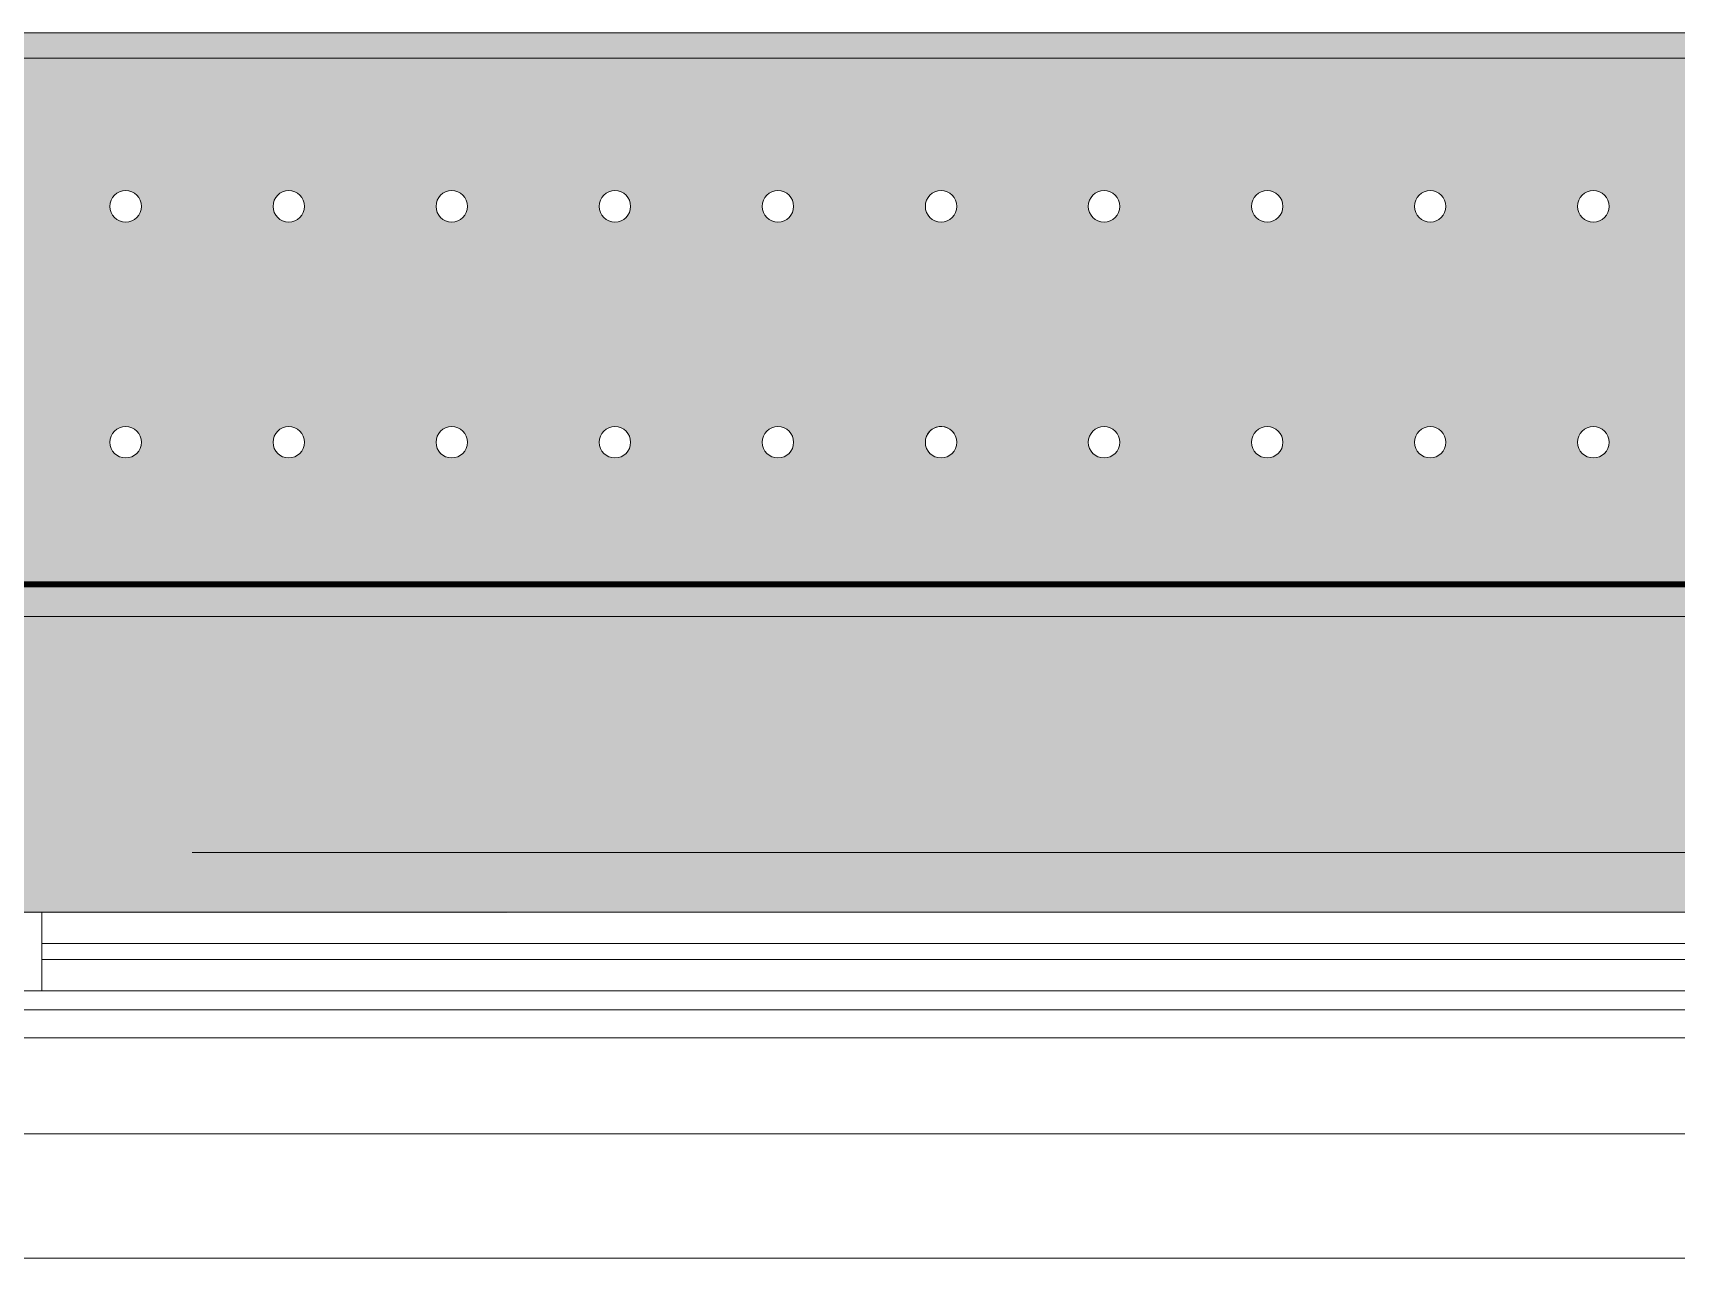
# Model space of a CAD drawing. Header units: millimetres. Extents: x 81469 to 279813, y -8553 to 29000.
# Drawn here: x 114354 to 115400, y -258 to 521 of the extents above; entities that cross this region are included whole.
import ezdxf

# ---------------------------------------------------------------- set-up
doc = ezdxf.new("R2010")
doc.units = ezdxf.units.MM
doc.linetypes.add('Осевая', pattern=[3175, 635, -476.25, 1587.5, -476.25])
for name, color, linetype, lineweight in [('A-GLAZ', 7, 'Continuous', 9), ('A-GLAZ-1', 7, 'Continuous', 13), ('I-WALL', 7, 'Continuous', 9), ('Оси-2', 7, 'Осевая', 9)]:
    doc.layers.add(name, color=color, linetype=linetype, lineweight=lineweight)
for name, color, linetype, lineweight, true_color in [('A-WALL-1', 7, 'Continuous', 9, 0xc0c0c0), ('I-WALL-4', 7, 'Continuous', 9, 0xc0c0c0), ('I-WALL-8', 7, 'Continuous', 80, 0xff80c0), ('S-WALL-ANLY', 7, 'Continuous', 13, 0x008040), ('Знаки-1', 9, 'Continuous', 9, 0x808080), ('Знаки-3', 7, 'Continuous', 9, 0xd1cabb), ('Знаки-5', 7, 'Continuous', 9, 0xc1bbaf), ('Знаки-6', 7, 'Continuous', 9, 0xaba79f), ('Знаки-7', 7, 'Continuous', 9, 0xccc5b7), ('Знаки-8', 7, 'Continuous', 9, 0xd4ccbd)]:
    doc.layers.add(name, color=color, linetype=linetype, lineweight=lineweight, true_color=true_color)
doc.layers.add('Знаки-4', color=7, linetype='Continuous', lineweight=9, transparency=0.5)

# ---------------------------------------------------------------- blocks, each defined once
blk = doc.blocks.new('120_Окно_СКБ_2Ст_Фрамуга сверху - 120_Окно_СКБ_2Ст_2300х2500_h_ ДОО-19727959-План отделки стен 3 этажа в осях 23-33')
at = {"layer": 'A-GLAZ'}
for p, q in [((1150, -57), (-1150, -57)), ((-1080, -57), (1080, -57)), ((-1030, -107), (470, -107)), ((470, -117), (-1030, -117))]:
    blk.add_line(p, q, dxfattribs=at)
at = {"layer": 'A-GLAZ-1'}
for p, q in [((520, -87), (-1080, -87)), ((470, -137), (470, -87)), ((-1100, -137), (540, -137)), ((540, -137), (-1100, -137))]:
    blk.add_line(p, q, dxfattribs=at)
blk = doc.blocks.new('Зашивка радиатора_ с перфорацией М7_1 - Зашивка радиатора_ с перфорацией М7_1-V29-План отделки стен 3 этажа в осях 23-33')
at = {"layer": 'Знаки-4'}
for points in [[(1888.3, 380), (-370, 379.3), (-370, 191.3), (1888.3, 191.3), (1888.3, 379.3)], [(1877.3, -163.9), (-370, -163.9), (-370, -179.9), (1890, -179.9), (1889.1, -163.9), (1877.7, -163.9)], [(274.1, -163.9), (240, -163.9), (240.7, -179.9), (280, -179.9), (279.3, -163.9), (277.3, -163.9)], [(252.9, -163.9), (250, -163.9), (250.3, -179.9), (270, -179.9), (269.7, -163.9), (254.8, -163.9)], [(351.3, -163.9), (340, -163.9), (340.7, -179.9), (380, -179.9), (379.3, -163.9), (352.9, -163.9)], [(352.9, -163.9), (350, -163.9), (350.3, -179.9), (370, -179.9), (369.7, -163.9), (355, -163.9)], [(455, -163.9), (440, -163.9), (440.7, -179.9), (480, -179.9), (479.3, -163.9), (457.4, -163.9)], [(450.3, -163.9), (450, -163.9), (450.3, -179.9), (470, -179.9), (469.7, -163.9), (451.3, -163.9)], [(450.3, -163.9), (450, -163.9), (450.3, -179.9), (470, -179.9), (469.7, -163.9), (451.3, -163.9)], [(540, -163.9), (540.7, -179.9), (580, -179.9), (579.3, -163.9), (540.7, -163.9)], [(570, -163.9), (550, -163.9), (550.3, -179.9), (570, -179.9)], [(650.3, -163.9), (640, -163.9), (640.7, -179.9), (680, -179.9), (679.3, -163.9), (651.3, -163.9)], [(650.3, -163.9), (650, -163.9), (650.3, -179.9), (670, -179.9), (669.7, -163.9), (651.3, -163.9)], [(740, -163.9), (740.7, -179.9), (780, -179.9), (779.3, -163.9), (740.7, -163.9)], [(767.1, -163.9), (750, -163.9), (750.3, -179.9), (770, -179.9), (769.7, -163.9), (768.7, -163.9)], [(767.1, -163.9), (750, -163.9), (750.3, -179.9), (770, -179.9), (769.7, -163.9), (768.7, -163.9)], [(874.1, -163.9), (840, -163.9), (840.7, -179.9), (880, -179.9), (879.3, -163.9), (877.3, -163.9)], [(850.3, -163.9), (850, -163.9), (850.3, -179.9), (870, -179.9), (869.7, -163.9), (851.3, -163.9)], [(970, -163.9), (940, -163.9), (940.7, -179.9), (980, -179.9), (979.3, -163.9), (974.1, -163.9)], [(960, -163.9), (950, -163.9), (950.3, -179.9), (970, -179.9), (969.7, -163.9), (962.6, -163.9)], [(1050.3, -163.9), (1040, -163.9), (1040.7, -179.9), (1080, -179.9), (1079.3, -163.9), (1051.3, -163.9)], [(1070, -163.9), (1050, -163.9), (1050.3, -179.9), (1070, -179.9)], [(1052.9, -163.9), (1050, -163.9), (1050.3, -179.9), (1070, -179.9), (1069.7, -163.9), (1055, -163.9)], [(1140, -163.9), (1140.7, -179.9), (1180, -179.9), (1179.3, -163.9), (1140.7, -163.9)], [(1152.9, -163.9), (1150, -163.9), (1150.3, -179.9), (1170, -179.9), (1169.7, -163.9), (1154.8, -163.9)]]:
    blk.add_hatch(color=256, dxfattribs=at).paths.add_polyline_path(points)
h = blk.add_hatch(color=256, dxfattribs=at)
h.paths.add_polyline_path([(1850.8, 171.3), (-370, 171.3), (-370, -179.9), (1890, -179.9), (1890, 171.3), (1860.9, 171.3)])
h.paths.add_polyline_path([(1590, 90.4), (1595, 89), (1598.7, 85.4), (1600, 80.4), (1598.7, 75.4), (1595, 71.7), (1590, 70.4), (1585, 71.7), (1581.3, 75.4), (1580, 80.4), (1581.3, 85.4), (1585, 89), (1587.4, 90)])
h.paths.add_polyline_path([(1071.2, 90.4), (1076.2, 89), (1079.9, 85.4), (1081.2, 80.4), (1079.9, 75.4), (1076.2, 71.7), (1071.2, 70.4), (1066.2, 71.7), (1062.6, 75.4), (1061.2, 80.4), (1062.6, 85.4), (1066.2, 89), (1068.7, 90)])
h.paths.add_polyline_path([(863.7, 90.4), (868.7, 89), (872.4, 85.4), (873.7, 80.4), (872.4, 75.4), (868.7, 71.7), (863.7, 70.4), (858.7, 71.7), (855.1, 75.4), (853.7, 80.4), (855.1, 85.4), (858.7, 89), (861.2, 90)])
h.paths.add_polyline_path([(1175, 90.4), (1180, 89), (1183.7, 85.4), (1185, 80.4), (1183.7, 75.4), (1180, 71.7), (1175, 70.4), (1170, 71.7), (1166.3, 75.4), (1165, 80.4), (1166.3, 85.4), (1170, 89), (1172.4, 90)])
h.paths.add_polyline_path([(1278.7, 90.4), (1283.7, 89), (1287.4, 85.4), (1288.7, 80.4), (1287.4, 75.4), (1283.7, 71.7), (1278.7, 70.4), (1273.7, 71.7), (1270.1, 75.4), (1268.7, 80.4), (1270.1, 85.4), (1273.7, 89), (1276.2, 90)])
h.paths.add_polyline_path([(1797.5, 90.4), (1802.5, 89), (1806.2, 85.4), (1807.5, 80.4), (1806.2, 75.4), (1802.5, 71.7), (1797.5, 70.4), (1792.5, 71.7), (1788.8, 75.4), (1787.5, 80.4), (1788.8, 85.4), (1792.5, 89), (1794.9, 90)])
h.paths.add_polyline_path([(967.5, 90.4), (972.5, 89), (976.2, 85.4), (977.5, 80.4), (976.2, 75.4), (972.5, 71.7), (967.5, 70.4), (962.5, 71.7), (958.8, 75.4), (957.5, 80.4), (958.8, 85.4), (962.5, 89), (964.9, 90)])
h.paths.add_polyline_path([(1382.5, 90.4), (1387.5, 89), (1391.2, 85.4), (1392.5, 80.4), (1391.2, 75.4), (1387.5, 71.7), (1382.5, 70.4), (1377.5, 71.7), (1373.8, 75.4), (1372.5, 80.4), (1373.8, 85.4), (1377.5, 89), (1379.9, 90)])
h.paths.add_polyline_path([(1693.7, 90.4), (1698.7, 89), (1702.4, 85.4), (1703.7, 80.4), (1702.4, 75.4), (1698.7, 71.7), (1693.7, 70.4), (1688.7, 71.7), (1685.1, 75.4), (1683.7, 80.4), (1685.1, 85.4), (1688.7, 89), (1691.2, 90)])
h.paths.add_polyline_path([(1486.2, 90.4), (1491.2, 89), (1494.9, 85.4), (1496.2, 80.4), (1494.9, 75.4), (1491.2, 71.7), (1486.2, 70.4), (1481.2, 71.7), (1477.6, 75.4), (1476.2, 80.4), (1477.6, 85.4), (1481.2, 89), (1483.7, 90)])
h.paths.add_polyline_path([(760, 90.4), (765, 89), (768.7, 85.4), (770, 80.4), (768.7, 75.4), (765, 71.7), (760, 70.4), (755, 71.7), (751.3, 75.4), (750, 80.4), (751.3, 85.4), (755, 89), (757.4, 90)])
h.paths.add_polyline_path([(-277.5, 90.4), (-272.5, 89), (-268.8, 85.4), (-267.5, 80.4), (-268.8, 75.4), (-272.5, 71.7), (-277.5, 70.4), (-282.5, 71.7), (-286.2, 75.4), (-287.5, 80.4), (-286.2, 85.4), (-282.5, 89), (-280.1, 90)])
h.paths.add_polyline_path([(-173.8, 90.4), (-168.8, 89), (-165.1, 85.4), (-163.8, 80.4), (-165.1, 75.4), (-168.8, 71.7), (-173.8, 70.4), (-178.8, 71.7), (-182.4, 75.4), (-183.8, 80.4), (-182.4, 85.4), (-178.8, 89), (-176.3, 90)])
h.paths.add_polyline_path([(656.2, 90.4), (661.2, 89), (664.9, 85.4), (666.2, 80.4), (664.9, 75.4), (661.2, 71.7), (656.2, 70.4), (651.2, 71.7), (647.6, 75.4), (646.2, 80.4), (647.6, 85.4), (651.2, 89), (653.7, 90)])
h.paths.add_polyline_path([(137.5, 90.4), (142.5, 89), (146.2, 85.4), (147.5, 80.4), (146.2, 75.4), (142.5, 71.7), (137.5, 70.4), (132.5, 71.7), (128.8, 75.4), (127.5, 80.4), (128.8, 85.4), (132.5, 89), (134.9, 90)])
h.paths.add_polyline_path([(552.5, 90.4), (557.5, 89), (561.2, 85.4), (562.5, 80.4), (561.2, 75.4), (557.5, 71.7), (552.5, 70.4), (547.5, 71.7), (543.8, 75.4), (542.5, 80.4), (543.8, 85.4), (547.5, 89), (549.9, 90)])
h.paths.add_polyline_path([(448.7, 90.4), (453.7, 89), (457.4, 85.4), (458.7, 80.4), (457.4, 75.4), (453.7, 71.7), (448.7, 70.4), (443.7, 71.7), (440.1, 75.4), (438.7, 80.4), (440.1, 85.4), (443.7, 89), (446.2, 90)])
h.paths.add_polyline_path([(-70, 90.4), (-65, 89), (-61.3, 85.4), (-60, 80.4), (-61.3, 75.4), (-65, 71.7), (-70, 70.4), (-75, 71.7), (-78.7, 75.4), (-80, 80.4), (-78.7, 85.4), (-75, 89), (-72.6, 90)])
h.paths.add_polyline_path([(33.7, 90.4), (38.7, 89), (42.4, 85.4), (43.7, 80.4), (42.4, 75.4), (38.7, 71.7), (33.7, 70.4), (28.7, 71.7), (25.1, 75.4), (23.7, 80.4), (25.1, 85.4), (28.7, 89), (31.2, 90)])
h.paths.add_polyline_path([(241.2, 90.4), (246.2, 89), (249.9, 85.4), (251.2, 80.4), (249.9, 75.4), (246.2, 71.7), (241.2, 70.4), (236.2, 71.7), (232.6, 75.4), (231.2, 80.4), (232.6, 85.4), (236.2, 89), (238.7, 90)])
h.paths.add_polyline_path([(345, 90.4), (350, 89), (353.7, 85.4), (355, 80.4), (353.7, 75.4), (350, 71.7), (345, 70.4), (340, 71.7), (336.3, 75.4), (335, 80.4), (336.3, 85.4), (340, 89), (342.4, 90)])
h.paths.add_polyline_path([(1278.7, -59.6), (1283.7, -61), (1287.4, -64.6), (1288.7, -69.6), (1287.4, -74.6), (1283.7, -78.3), (1278.7, -79.6), (1273.7, -78.3), (1270.1, -74.6), (1268.7, -69.6), (1270.1, -64.6), (1273.7, -61), (1276.2, -60)])
h.paths.add_polyline_path([(1175, -59.6), (1180, -61), (1183.7, -64.6), (1185, -69.6), (1183.7, -74.6), (1180, -78.3), (1175, -79.6), (1170, -78.3), (1166.3, -74.6), (1165, -69.6), (1166.3, -64.6), (1170, -61), (1172.4, -60)])
h.paths.add_polyline_path([(1590, -59.6), (1595, -61), (1598.7, -64.6), (1600, -69.6), (1598.7, -74.6), (1595, -78.3), (1590, -79.6), (1585, -78.3), (1581.3, -74.6), (1580, -69.6), (1581.3, -64.6), (1585, -61), (1587.4, -60)])
h.paths.add_polyline_path([(1382.5, -59.6), (1387.5, -61), (1391.2, -64.6), (1392.5, -69.6), (1391.2, -74.6), (1387.5, -78.3), (1382.5, -79.6), (1377.5, -78.3), (1373.8, -74.6), (1372.5, -69.6), (1373.8, -64.6), (1377.5, -61), (1379.9, -60)])
h.paths.add_polyline_path([(1486.2, -59.6), (1491.2, -61), (1494.9, -64.6), (1496.2, -69.6), (1494.9, -74.6), (1491.2, -78.3), (1486.2, -79.6), (1481.2, -78.3), (1477.6, -74.6), (1476.2, -69.6), (1477.6, -64.6), (1481.2, -61), (1483.7, -60)])
h.paths.add_polyline_path([(760, -59.6), (765, -61), (768.7, -64.6), (770, -69.6), (768.7, -74.6), (765, -78.3), (760, -79.6), (755, -78.3), (751.3, -74.6), (750, -69.6), (751.3, -64.6), (755, -61), (757.4, -60)])
h.paths.add_polyline_path([(1797.5, -59.6), (1802.5, -61), (1806.2, -64.6), (1807.5, -69.6), (1806.2, -74.6), (1802.5, -78.3), (1797.5, -79.6), (1792.5, -78.3), (1788.8, -74.6), (1787.5, -69.6), (1788.8, -64.6), (1792.5, -61), (1794.9, -60)])
h.paths.add_polyline_path([(967.5, -59.6), (972.5, -61), (976.2, -64.6), (977.5, -69.6), (976.2, -74.6), (972.5, -78.3), (967.5, -79.6), (962.5, -78.3), (958.8, -74.6), (957.5, -69.6), (958.8, -64.6), (962.5, -61), (964.9, -60)])
h.paths.add_polyline_path([(1071.2, -59.6), (1076.2, -61), (1079.9, -64.6), (1081.2, -69.6), (1079.9, -74.6), (1076.2, -78.3), (1071.2, -79.6), (1066.2, -78.3), (1062.6, -74.6), (1061.2, -69.6), (1062.6, -64.6), (1066.2, -61), (1068.7, -60)])
h.paths.add_polyline_path([(1693.7, -59.6), (1698.7, -61), (1702.4, -64.6), (1703.7, -69.6), (1702.4, -74.6), (1698.7, -78.3), (1693.7, -79.6), (1688.7, -78.3), (1685.1, -74.6), (1683.7, -69.6), (1685.1, -64.6), (1688.7, -61), (1691.2, -60)])
h.paths.add_polyline_path([(863.7, -59.6), (868.7, -61), (872.4, -64.6), (873.7, -69.6), (872.4, -74.6), (868.7, -78.3), (863.7, -79.6), (858.7, -78.3), (855.1, -74.6), (853.7, -69.6), (855.1, -64.6), (858.7, -61), (861.2, -60)])
h.paths.add_polyline_path([(-173.8, -59.6), (-168.8, -61), (-165.1, -64.6), (-163.8, -69.6), (-165.1, -74.6), (-168.8, -78.3), (-173.8, -79.6), (-178.8, -78.3), (-182.4, -74.6), (-183.8, -69.6), (-182.4, -64.6), (-178.8, -61), (-176.3, -60)])
h.paths.add_polyline_path([(552.5, -59.6), (557.5, -61), (561.2, -64.6), (562.5, -69.6), (561.2, -74.6), (557.5, -78.3), (552.5, -79.6), (547.5, -78.3), (543.8, -74.6), (542.5, -69.6), (543.8, -64.6), (547.5, -61), (549.9, -60)])
h.paths.add_polyline_path([(656.2, -59.6), (661.2, -61), (664.9, -64.6), (666.2, -69.6), (664.9, -74.6), (661.2, -78.3), (656.2, -79.6), (651.2, -78.3), (647.6, -74.6), (646.2, -69.6), (647.6, -64.6), (651.2, -61), (653.7, -60)])
h.paths.add_polyline_path([(448.7, -59.6), (453.7, -61), (457.4, -64.6), (458.7, -69.6), (457.4, -74.6), (453.7, -78.3), (448.7, -79.6), (443.7, -78.3), (440.1, -74.6), (438.7, -69.6), (440.1, -64.6), (443.7, -61), (446.2, -60)])
h.paths.add_polyline_path([(137.5, -59.6), (142.5, -61), (146.2, -64.6), (147.5, -69.6), (146.2, -74.6), (142.5, -78.3), (137.5, -79.6), (132.5, -78.3), (128.8, -74.6), (127.5, -69.6), (128.8, -64.6), (132.5, -61), (134.9, -60)])
h.paths.add_polyline_path([(-277.5, -59.6), (-272.5, -61), (-268.8, -64.6), (-267.5, -69.6), (-268.8, -74.6), (-272.5, -78.3), (-277.5, -79.6), (-282.5, -78.3), (-286.2, -74.6), (-287.5, -69.6), (-286.2, -64.6), (-282.5, -61), (-280.1, -60)])
h.paths.add_polyline_path([(241.2, -59.6), (246.2, -61), (249.9, -64.6), (251.2, -69.6), (249.9, -74.6), (246.2, -78.3), (241.2, -79.6), (236.2, -78.3), (232.6, -74.6), (231.2, -69.6), (232.6, -64.6), (236.2, -61), (238.7, -60)])
h.paths.add_polyline_path([(345, -59.6), (350, -61), (353.7, -64.6), (355, -69.6), (353.7, -74.6), (350, -78.3), (345, -79.6), (340, -78.3), (336.3, -74.6), (335, -69.6), (336.3, -64.6), (340, -61), (342.4, -60)])
h.paths.add_polyline_path([(33.7, -59.6), (38.7, -61), (42.4, -64.6), (43.7, -69.6), (42.4, -74.6), (38.7, -78.3), (33.7, -79.6), (28.7, -78.3), (25.1, -74.6), (23.7, -69.6), (25.1, -64.6), (28.7, -61), (31.2, -60)])
h.paths.add_polyline_path([(-70, -59.6), (-65, -61), (-61.3, -64.6), (-60, -69.6), (-61.3, -74.6), (-65, -78.3), (-70, -79.6), (-75, -78.3), (-78.7, -74.6), (-80, -69.6), (-78.7, -64.6), (-75, -61), (-72.6, -60)])
at = {"layer": 'Знаки-1'}
blk.add_line((-370, -179.9), (1890, -179.9), dxfattribs=at)
for centre, start, end in [((241.2, 80.4), 0, 180), ((345, 80.4), 0, 180), ((448.7, 80.4), 0, 180), ((552.5, 80.4), 0, 180), ((656.2, 80.4), 0, 180), ((760, 80.4), 0, 180), ((863.7, 80.4), 0, 180), ((967.5, 80.4), 0, 180), ((1071.2, 80.4), 0, 180), ((1175, 80.4), 0, 180), ((241.2, 80.4), 180, 0), ((345, 80.4), 180, 0), ((448.7, 80.4), 180, 0), ((552.5, 80.4), 180, 360), ((656.2, 80.4), 180, 0), ((760, 80.4), 180, 0), ((863.7, 80.4), 180, 0), ((967.5, 80.4), 180, 0), ((1071.2, 80.4), 180, 0), ((1175, 80.4), 180, 0), ((241.2, -69.6), 0, 180), ((345, -69.6), 0, 180), ((448.7, -69.6), 0, 180), ((552.5, -69.6), 0, 180), ((656.2, -69.6), 0, 180), ((760, -69.6), 0, 180), ((863.7, -69.6), 0, 180), ((967.5, -69.6), 0, 180), ((1071.2, -69.6), 0, 180), ((1175, -69.6), 0, 180), ((241.2, -69.6), 180, 0), ((345, -69.6), 180, 0), ((448.7, -69.6), 180, 0), ((552.5, -69.6), 180, 0), ((656.2, -69.6), 180, 0), ((760, -69.6), 180, 0), ((863.7, -69.6), 180, 0), ((967.5, -69.6), 180, 0), ((1071.2, -69.6), 180, 0), ((1175, -69.6), 180, 0)]:
    blk.add_arc(centre, 10, start, end, dxfattribs=at)
at = {"layer": 'Знаки-3'}
for p, q in [((254.8, -163.9), (251.3, -163.9)), ((265, -163.9), (255, -163.9)), ((268.7, -163.9), (265.2, -163.9)), ((354.8, -163.9), (351.3, -163.9)), ((365, -163.9), (355, -163.9)), ((368.7, -163.9), (365.2, -163.9)), ((451.3, -163.9), (454.8, -163.9)), ((454.8, -163.9), (451.3, -163.9)), ((455, -163.9), (460, -163.9)), ((460, -163.9), (455, -163.9)), ((460, -163.9), (465, -163.9)), ((465, -163.9), (460, -163.9)), ((465.2, -163.9), (468.7, -163.9)), ((468.7, -163.9), (465.2, -163.9)), ((554.8, -163.9), (551.3, -163.9)), ((565, -163.9), (555, -163.9)), ((568.7, -163.9), (565.2, -163.9)), ((654.8, -163.9), (651.3, -163.9)), ((665, -163.9), (655, -163.9)), ((668.7, -163.9), (665.2, -163.9)), ((751.3, -163.9), (754.8, -163.9)), ((754.8, -163.9), (751.3, -163.9)), ((755, -163.9), (765, -163.9)), ((765, -163.9), (755, -163.9)), ((765.2, -163.9), (768.7, -163.9)), ((768.7, -163.9), (765.2, -163.9)), ((854.8, -163.9), (851.3, -163.9)), ((865, -163.9), (855, -163.9)), ((868.7, -163.9), (865.2, -163.9)), ((954.8, -163.9), (952.9, -163.9)), ((965, -163.9), (955, -163.9)), ((968.7, -163.9), (965.2, -163.9)), ((1051.3, -163.9), (1054.8, -163.9)), ((1054.8, -163.9), (1051.3, -163.9)), ((1055, -163.9), (1065, -163.9)), ((1065, -163.9), (1055, -163.9)), ((1065.2, -163.9), (1068.7, -163.9)), ((1068.7, -163.9), (1065.2, -163.9)), ((1154.8, -163.9), (1151.3, -163.9)), ((1165, -163.9), (1155, -163.9)), ((1168.7, -163.9), (1165.2, -163.9)), ((251.3, -179.9), (254.8, -179.9)), ((255, -179.9), (265, -179.9)), ((265.2, -179.9), (268.7, -179.9)), ((351.3, -179.9), (354.8, -179.9)), ((355, -179.9), (365, -179.9)), ((365.2, -179.9), (368.7, -179.9)), ((451.3, -179.9), (454.8, -179.9)), ((454.8, -179.9), (451.3, -179.9)), ((455, -179.9), (465, -179.9)), ((465, -179.9), (455, -179.9)), ((465.2, -179.9), (468.7, -179.9)), ((468.7, -179.9), (465.2, -179.9)), ((551.3, -179.9), (554.8, -179.9)), ((555, -179.9), (565, -179.9)), ((565.2, -179.9), (568.7, -179.9)), ((651.3, -179.9), (654.8, -179.9)), ((655, -179.9), (665, -179.9)), ((665.2, -179.9), (668.7, -179.9)), ((751.3, -179.9), (754.8, -179.9)), ((754.8, -179.9), (751.3, -179.9)), ((755, -179.9), (765, -179.9)), ((765, -179.9), (755, -179.9)), ((765.2, -179.9), (768.7, -179.9)), ((768.7, -179.9), (765.2, -179.9)), ((851.3, -179.9), (854.8, -179.9)), ((855, -179.9), (865, -179.9)), ((865.2, -179.9), (868.7, -179.9)), ((952.9, -179.9), (954.8, -179.9)), ((955, -179.9), (965, -179.9)), ((965.2, -179.9), (968.7, -179.9)), ((1051.3, -179.9), (1054.8, -179.9)), ((1054.8, -179.9), (1051.3, -179.9)), ((1055, -179.9), (1065, -179.9)), ((1065, -179.9), (1055, -179.9)), ((1065.2, -179.9), (1068.7, -179.9)), ((1068.7, -179.9), (1065.2, -179.9)), ((1151.3, -179.9), (1154.8, -179.9)), ((1155, -179.9), (1165, -179.9)), ((1165.2, -179.9), (1168.7, -179.9))]:
    blk.add_line(p, q, dxfattribs=at)
at = {"layer": 'Знаки-5'}
for p, q in [((240, -163.9), (180, -163.9)), ((240, -163.9), (280, -163.9)), ((280, -163.9), (240, -163.9)), ((340, -163.9), (280, -163.9)), ((340, -163.9), (350, -163.9)), ((350, -163.9), (340, -163.9)), ((350, -163.9), (370, -163.9)), ((370, -163.9), (350, -163.9)), ((370, -163.9), (380, -163.9)), ((380, -163.9), (370, -163.9)), ((440, -163.9), (380, -163.9)), ((440, -163.9), (450, -163.9)), ((450, -163.9), (440, -163.9)), ((450, -163.9), (470, -163.9)), ((470, -163.9), (450, -163.9)), ((470, -163.9), (480, -163.9)), ((480, -163.9), (470, -163.9)), ((540, -163.9), (480, -163.9)), ((540, -163.9), (580, -163.9)), ((580, -163.9), (540, -163.9)), ((640, -163.9), (580, -163.9)), ((640, -163.9), (650, -163.9)), ((650, -163.9), (640, -163.9)), ((650, -163.9), (670, -163.9)), ((670, -163.9), (650, -163.9)), ((670, -163.9), (680, -163.9)), ((680, -163.9), (670, -163.9)), ((740, -163.9), (680, -163.9)), ((740, -163.9), (750, -163.9)), ((750, -163.9), (740, -163.9)), ((750, -163.9), (770, -163.9)), ((770, -163.9), (750, -163.9)), ((770, -163.9), (780, -163.9)), ((780, -163.9), (770, -163.9)), ((840, -163.9), (780, -163.9)), ((840, -163.9), (880, -163.9)), ((880, -163.9), (840, -163.9)), ((940, -163.9), (880, -163.9)), ((940, -163.9), (950, -163.9)), ((950, -163.9), (940, -163.9)), ((950, -163.9), (970, -163.9)), ((970, -163.9), (950, -163.9)), ((970, -163.9), (980, -163.9)), ((980, -163.9), (970, -163.9)), ((1040, -163.9), (980, -163.9)), ((1040, -163.9), (1050, -163.9)), ((1050, -163.9), (1040, -163.9)), ((1050, -163.9), (1070, -163.9)), ((1070, -163.9), (1050, -163.9)), ((1070, -163.9), (1080, -163.9)), ((1080, -163.9), (1070, -163.9)), ((1140, -163.9), (1080, -163.9)), ((1140, -163.9), (1180, -163.9)), ((1180, -163.9), (1140, -163.9)), ((1240, -163.9), (1180, -163.9)), ((180, -179.9), (240, -179.9)), ((240, -179.9), (280, -179.9)), ((280, -179.9), (240, -179.9)), ((280, -179.9), (340, -179.9)), ((340, -179.9), (350, -179.9)), ((350, -179.9), (340, -179.9)), ((350, -179.9), (370, -179.9)), ((370, -179.9), (350, -179.9)), ((370, -179.9), (380, -179.9)), ((380, -179.9), (370, -179.9)), ((380, -179.9), (440, -179.9)), ((440, -179.9), (450, -179.9)), ((450, -179.9), (440, -179.9)), ((450, -179.9), (470, -179.9)), ((470, -179.9), (450, -179.9)), ((470, -179.9), (480, -179.9)), ((480, -179.9), (470, -179.9)), ((480, -179.9), (540, -179.9)), ((540, -179.9), (580, -179.9)), ((580, -179.9), (540, -179.9)), ((580, -179.9), (640, -179.9)), ((640, -179.9), (650, -179.9)), ((650, -179.9), (640, -179.9)), ((650, -179.9), (670, -179.9)), ((670, -179.9), (650, -179.9)), ((670, -179.9), (680, -179.9)), ((680, -179.9), (670, -179.9)), ((680, -179.9), (740, -179.9)), ((740, -179.9), (750, -179.9)), ((750, -179.9), (740, -179.9)), ((750, -179.9), (770, -179.9)), ((770, -179.9), (750, -179.9)), ((770, -179.9), (780, -179.9)), ((780, -179.9), (770, -179.9)), ((780, -179.9), (840, -179.9)), ((840, -179.9), (880, -179.9)), ((880, -179.9), (840, -179.9)), ((880, -179.9), (940, -179.9)), ((940, -179.9), (950, -179.9)), ((950, -179.9), (940, -179.9)), ((950, -179.9), (970, -179.9)), ((970, -179.9), (950, -179.9)), ((970, -179.9), (980, -179.9)), ((980, -179.9), (970, -179.9)), ((980, -179.9), (1040, -179.9)), ((1040, -179.9), (1050, -179.9)), ((1050, -179.9), (1040, -179.9)), ((1050, -179.9), (1070, -179.9)), ((1070, -179.9), (1050, -179.9)), ((1070, -179.9), (1080, -179.9)), ((1080, -179.9), (1070, -179.9)), ((1080, -179.9), (1140, -179.9)), ((1140, -179.9), (1180, -179.9)), ((1180, -179.9), (1140, -179.9)), ((1180, -179.9), (1240, -179.9))]:
    blk.add_line(p, q, dxfattribs=at)
at = {"layer": 'Знаки-6'}
for p, q in [((-322.1, -163.9), (1842.1, -163.9)), ((1889.1, -179.9), (-370, -179.9)), ((1889.1, -179.9), (-370, -179.9))]:
    blk.add_line(p, q, dxfattribs=at)
for centre, start, end in [((241.2, 80.4), 0, 180), ((345, 80.4), 0, 180), ((448.7, 80.4), 0, 180), ((552.5, 80.4), 0, 180), ((656.2, 80.4), 0, 180), ((760, 80.4), 0, 180), ((863.7, 80.4), 0, 180), ((967.5, 80.4), 0, 180), ((1071.2, 80.4), 0, 180), ((1175, 80.4), 0, 180), ((241.2, 80.4), 180, 0), ((345, 80.4), 180, 360), ((448.7, 80.4), 180, 0), ((552.5, 80.4), 180, 360), ((656.2, 80.4), 180, 195), ((656.2, 80.4), 195, 360), ((760, 80.4), 180, 360), ((863.7, 80.4), 180, 360), ((967.5, 80.4), 180, 0), ((1071.2, 80.4), 180, 360), ((1175, 80.4), 180, 360), ((241.2, -69.6), 0, 180), ((345, -69.6), 0, 180), ((448.7, -69.6), 0, 180), ((552.5, -69.6), 0, 180), ((656.2, -69.6), 0, 180), ((760, -69.6), 0, 180), ((863.7, -69.6), 0, 180), ((967.5, -69.6), 0, 180), ((1071.2, -69.6), 0, 180), ((1175, -69.6), 0, 180), ((241.2, -69.6), 180, 360), ((345, -69.6), 180, 360), ((448.7, -69.6), 180, 360), ((552.5, -69.6), 180, 360), ((656.2, -69.6), 180, 360), ((760, -69.6), 180, 360), ((863.7, -69.6), 180, 360), ((967.5, -69.6), 180, 360), ((1071.2, -69.6), 180, 360), ((1175, -69.6), 180, 360)]:
    blk.add_arc(centre, 10, start, end, dxfattribs=at)
at = {"layer": 'Знаки-7'}
for p, q in [((250, -163.9), (240.7, -163.9)), ((250, -163.9), (254.8, -163.9)), ((254.8, -163.9), (250, -163.9)), ((255, -163.9), (265, -163.9)), ((265, -163.9), (255, -163.9)), ((265.2, -163.9), (270, -163.9)), ((270, -163.9), (265.2, -163.9)), ((279.3, -163.9), (270, -163.9)), ((350, -163.9), (340.7, -163.9)), ((351.3, -163.9), (354.8, -163.9)), ((354.8, -163.9), (351.3, -163.9)), ((355, -163.9), (365, -163.9)), ((365, -163.9), (355, -163.9)), ((365.2, -163.9), (368.7, -163.9)), ((368.7, -163.9), (365.2, -163.9)), ((379.3, -163.9), (370, -163.9)), ((450, -163.9), (440.7, -163.9)), ((450, -163.9), (470, -163.9)), ((470, -163.9), (450, -163.9)), ((479.3, -163.9), (470, -163.9)), ((550, -163.9), (540.7, -163.9)), ((550, -163.9), (554.8, -163.9)), ((554.8, -163.9), (550, -163.9)), ((555, -163.9), (565, -163.9)), ((565, -163.9), (555, -163.9)), ((565.2, -163.9), (570, -163.9)), ((570, -163.9), (565.2, -163.9)), ((579.3, -163.9), (570, -163.9)), ((650, -163.9), (640.7, -163.9)), ((651.3, -163.9), (654.8, -163.9)), ((654.8, -163.9), (651.3, -163.9)), ((655, -163.9), (665, -163.9)), ((665, -163.9), (655, -163.9)), ((665.2, -163.9), (668.7, -163.9)), ((668.7, -163.9), (665.2, -163.9)), ((679.3, -163.9), (670, -163.9)), ((750, -163.9), (740.7, -163.9)), ((750, -163.9), (770, -163.9)), ((755, -163.9), (750, -163.9)), ((770, -163.9), (755, -163.9)), ((779.3, -163.9), (770, -163.9)), ((850, -163.9), (840.7, -163.9)), ((850, -163.9), (854.8, -163.9)), ((854.8, -163.9), (850, -163.9)), ((855, -163.9), (865, -163.9)), ((865, -163.9), (855, -163.9)), ((865.2, -163.9), (870, -163.9)), ((870, -163.9), (865.2, -163.9)), ((879.3, -163.9), (870, -163.9)), ((950, -163.9), (940.7, -163.9)), ((952.9, -163.9), (954.8, -163.9)), ((954.8, -163.9), (952.9, -163.9)), ((955, -163.9), (965, -163.9)), ((965, -163.9), (955, -163.9)), ((965.2, -163.9), (968.7, -163.9)), ((968.7, -163.9), (965.2, -163.9)), ((979.3, -163.9), (970, -163.9)), ((1050, -163.9), (1040.7, -163.9)), ((1050, -163.9), (1070, -163.9)), ((1055, -163.9), (1050, -163.9)), ((1070, -163.9), (1055, -163.9)), ((1079.3, -163.9), (1070, -163.9)), ((1150, -163.9), (1140.7, -163.9)), ((1150, -163.9), (1154.8, -163.9)), ((1154.8, -163.9), (1150, -163.9)), ((1155, -163.9), (1165, -163.9)), ((1165, -163.9), (1155, -163.9)), ((1165.2, -163.9), (1170, -163.9)), ((1170, -163.9), (1165.2, -163.9)), ((1179.3, -163.9), (1170, -163.9)), ((240.7, -179.9), (250, -179.9)), ((250, -179.9), (254.8, -179.9)), ((250.3, -179.9), (250, -179.9)), ((254.8, -179.9), (250.3, -179.9)), ((255, -179.9), (265, -179.9)), ((265, -179.9), (255, -179.9)), ((265.2, -179.9), (270, -179.9)), ((267.1, -179.9), (265.2, -179.9)), ((270, -179.9), (267.1, -179.9)), ((270, -179.9), (279.3, -179.9)), ((340.7, -179.9), (350, -179.9)), ((351.3, -179.9), (354.8, -179.9)), ((354.8, -179.9), (351.3, -179.9)), ((355, -179.9), (365, -179.9)), ((365, -179.9), (355, -179.9)), ((365.2, -179.9), (368.7, -179.9)), ((368.7, -179.9), (365.2, -179.9)), ((370, -179.9), (379.3, -179.9)), ((440.7, -179.9), (450, -179.9)), ((450, -179.9), (470, -179.9)), ((470, -179.9), (450, -179.9)), ((470, -179.9), (479.3, -179.9)), ((540.7, -179.9), (550, -179.9)), ((550, -179.9), (554.8, -179.9)), ((550.3, -179.9), (550, -179.9)), ((554.8, -179.9), (550.3, -179.9)), ((555, -179.9), (565, -179.9)), ((565, -179.9), (555, -179.9)), ((565.2, -179.9), (570, -179.9)), ((567.1, -179.9), (565.2, -179.9)), ((570, -179.9), (567.1, -179.9)), ((570, -179.9), (579.3, -179.9)), ((640.7, -179.9), (650, -179.9)), ((651.3, -179.9), (654.8, -179.9)), ((654.8, -179.9), (651.3, -179.9)), ((655, -179.9), (665, -179.9)), ((665, -179.9), (655, -179.9)), ((665.2, -179.9), (668.7, -179.9)), ((668.7, -179.9), (665.2, -179.9)), ((670, -179.9), (679.3, -179.9)), ((740.7, -179.9), (750, -179.9)), ((750, -179.9), (770, -179.9)), ((750.3, -179.9), (750, -179.9)), ((770, -179.9), (750.3, -179.9)), ((770, -179.9), (779.3, -179.9)), ((840.7, -179.9), (850, -179.9)), ((850, -179.9), (852.9, -179.9)), ((854.8, -179.9), (850, -179.9)), ((852.9, -179.9), (854.8, -179.9)), ((855, -179.9), (865, -179.9)), ((865, -179.9), (855, -179.9)), ((865.2, -179.9), (870, -179.9)), ((870, -179.9), (865.2, -179.9)), ((870, -179.9), (879.3, -179.9)), ((940.7, -179.9), (950, -179.9)), ((952.9, -179.9), (954.8, -179.9)), ((954.8, -179.9), (952.9, -179.9)), ((955, -179.9), (965, -179.9)), ((965, -179.9), (955, -179.9)), ((965.2, -179.9), (968.7, -179.9)), ((968.7, -179.9), (965.2, -179.9)), ((970, -179.9), (979.3, -179.9)), ((1040.7, -179.9), (1050, -179.9)), ((1050, -179.9), (1070, -179.9)), ((1050.3, -179.9), (1050, -179.9)), ((1070, -179.9), (1050.3, -179.9)), ((1070, -179.9), (1079.3, -179.9)), ((1140.7, -179.9), (1150, -179.9)), ((1150, -179.9), (1152.9, -179.9)), ((1154.8, -179.9), (1150, -179.9)), ((1152.9, -179.9), (1154.8, -179.9)), ((1155, -179.9), (1165, -179.9)), ((1165, -179.9), (1155, -179.9)), ((1165.2, -179.9), (1170, -179.9)), ((1170, -179.9), (1165.2, -179.9)), ((1170, -179.9), (1179.3, -179.9))]:
    blk.add_line(p, q, dxfattribs=at)
at = {"layer": 'Знаки-8'}
for p, q in [((454.8, -163.9), (451.3, -163.9)), ((465, -163.9), (455, -163.9)), ((468.7, -163.9), (465.2, -163.9)), ((754.8, -163.9), (751.3, -163.9)), ((765, -163.9), (755, -163.9)), ((768.7, -163.9), (765.2, -163.9)), ((1054.8, -163.9), (1051.3, -163.9)), ((1065, -163.9), (1055, -163.9)), ((1068.7, -163.9), (1065.2, -163.9)), ((451.3, -179.9), (454.8, -179.9)), ((455, -179.9), (465, -179.9)), ((465.2, -179.9), (468.7, -179.9)), ((751.3, -179.9), (754.8, -179.9)), ((755, -179.9), (765, -179.9)), ((765.2, -179.9), (768.7, -179.9)), ((1051.3, -179.9), (1054.8, -179.9)), ((1055, -179.9), (1065, -179.9)), ((1065.2, -179.9), (1068.7, -179.9))]:
    blk.add_line(p, q, dxfattribs=at)

msp = doc.modelspace()

# ---------------------------------------------------------------- hatches: boundary and pattern name
at = {"layer": 'I-WALL'}
h = msp.add_hatch(dxfattribs=at)
h.set_pattern_fill('FP_35', color=256, style=0, pattern_type=2)
h.set_pattern_definition([(0, (0, 0), (121.92, 30.48), [10.058, -81.382, 10.058, -81.382, -487.68]), (0, (0, 0), (121.92, 30.48), [-182.88, 10.058, -172.822, 10.058, -81.382, -213.36]), (0, (0, 0), (121.92, 30.48), [-457.2, 10.058, -50.902, 10.058, -142.342]), (120, (45.72, 15.24), (-87.356454, 90.345817), [10.058, -81.382, 10.058, -81.382, -487.68]), (120, (45.72, 15.24), (-87.356454, 90.345817), [-182.88, 10.058, -172.822, 10.058, -81.382, -213.36]), (120, (45.72, 15.24), (-87.356454, 90.345817), [-457.2, 10.058, -50.902, 10.058, -142.342]), (240, (60.96, 76.2), (-34.563546, -120.825817), [10.058, -81.382, 10.058, -81.382, -487.68]), (240, (60.96, 76.2), (-34.563546, -120.825817), [-182.88, 10.058, -172.822, 10.058, -81.382, -213.36]), (240, (60.96, 76.2), (-34.563546, -120.825817), [-457.2, 10.058, -50.902, 10.058, -142.342])])
h.paths.add_polyline_path([(124680.1, 150), (124810, 150), (124810, 170), (109770, 170), (109771, 150), (123962.7, 150)])

# ---------------------------------------------------------------- linework, layer by layer
at = {"layer": 'A-WALL-1'}
for p, q in [((112530, -100), (117030, -100)), ((108930, -258), (125238, -258))]:
    msp.add_line(p, q, dxfattribs=at)
at = {"layer": 'I-WALL-4'}
msp.add_line((109771, 150), (124830, 150), dxfattribs=at)
at = {"layer": 'I-WALL-8'}
for p, q in [((124809, 171), (109771, 171)), ((109771, 170), (124809, 170))]:
    msp.add_line(p, q, dxfattribs=at)
at = {"layer": 'S-WALL-ANLY'}
msp.add_line((115980, -179), (113680, -179), dxfattribs=at)
at = {"layer": 'Оси-2'}
msp.add_line((84769.4, 0), (122510, 0), dxfattribs=at)

# ---------------------------------------------------------------- block references
at = {"layer": 'A-GLAZ', "rotation": 180}
msp.add_blockref('120_Окно_СКБ_2Ст_Фрамуга сверху - 120_Окно_СКБ_2Ст_2300х2500_h_ ДОО-19727959-План отделки стен 3 этажа в осях 23-33', (114830, -175), dxfattribs=at)
at = {"layer": 'Знаки-3', "rotation": 180}
msp.add_blockref('Зашивка радиатора_ с перфорацией М7_1 - Зашивка радиатора_ с перфорацией М7_1-V29-План отделки стен 3 этажа в осях 23-33', (115588.3, 341.3), dxfattribs=at)

doc.saveas('drawing.dxf')
